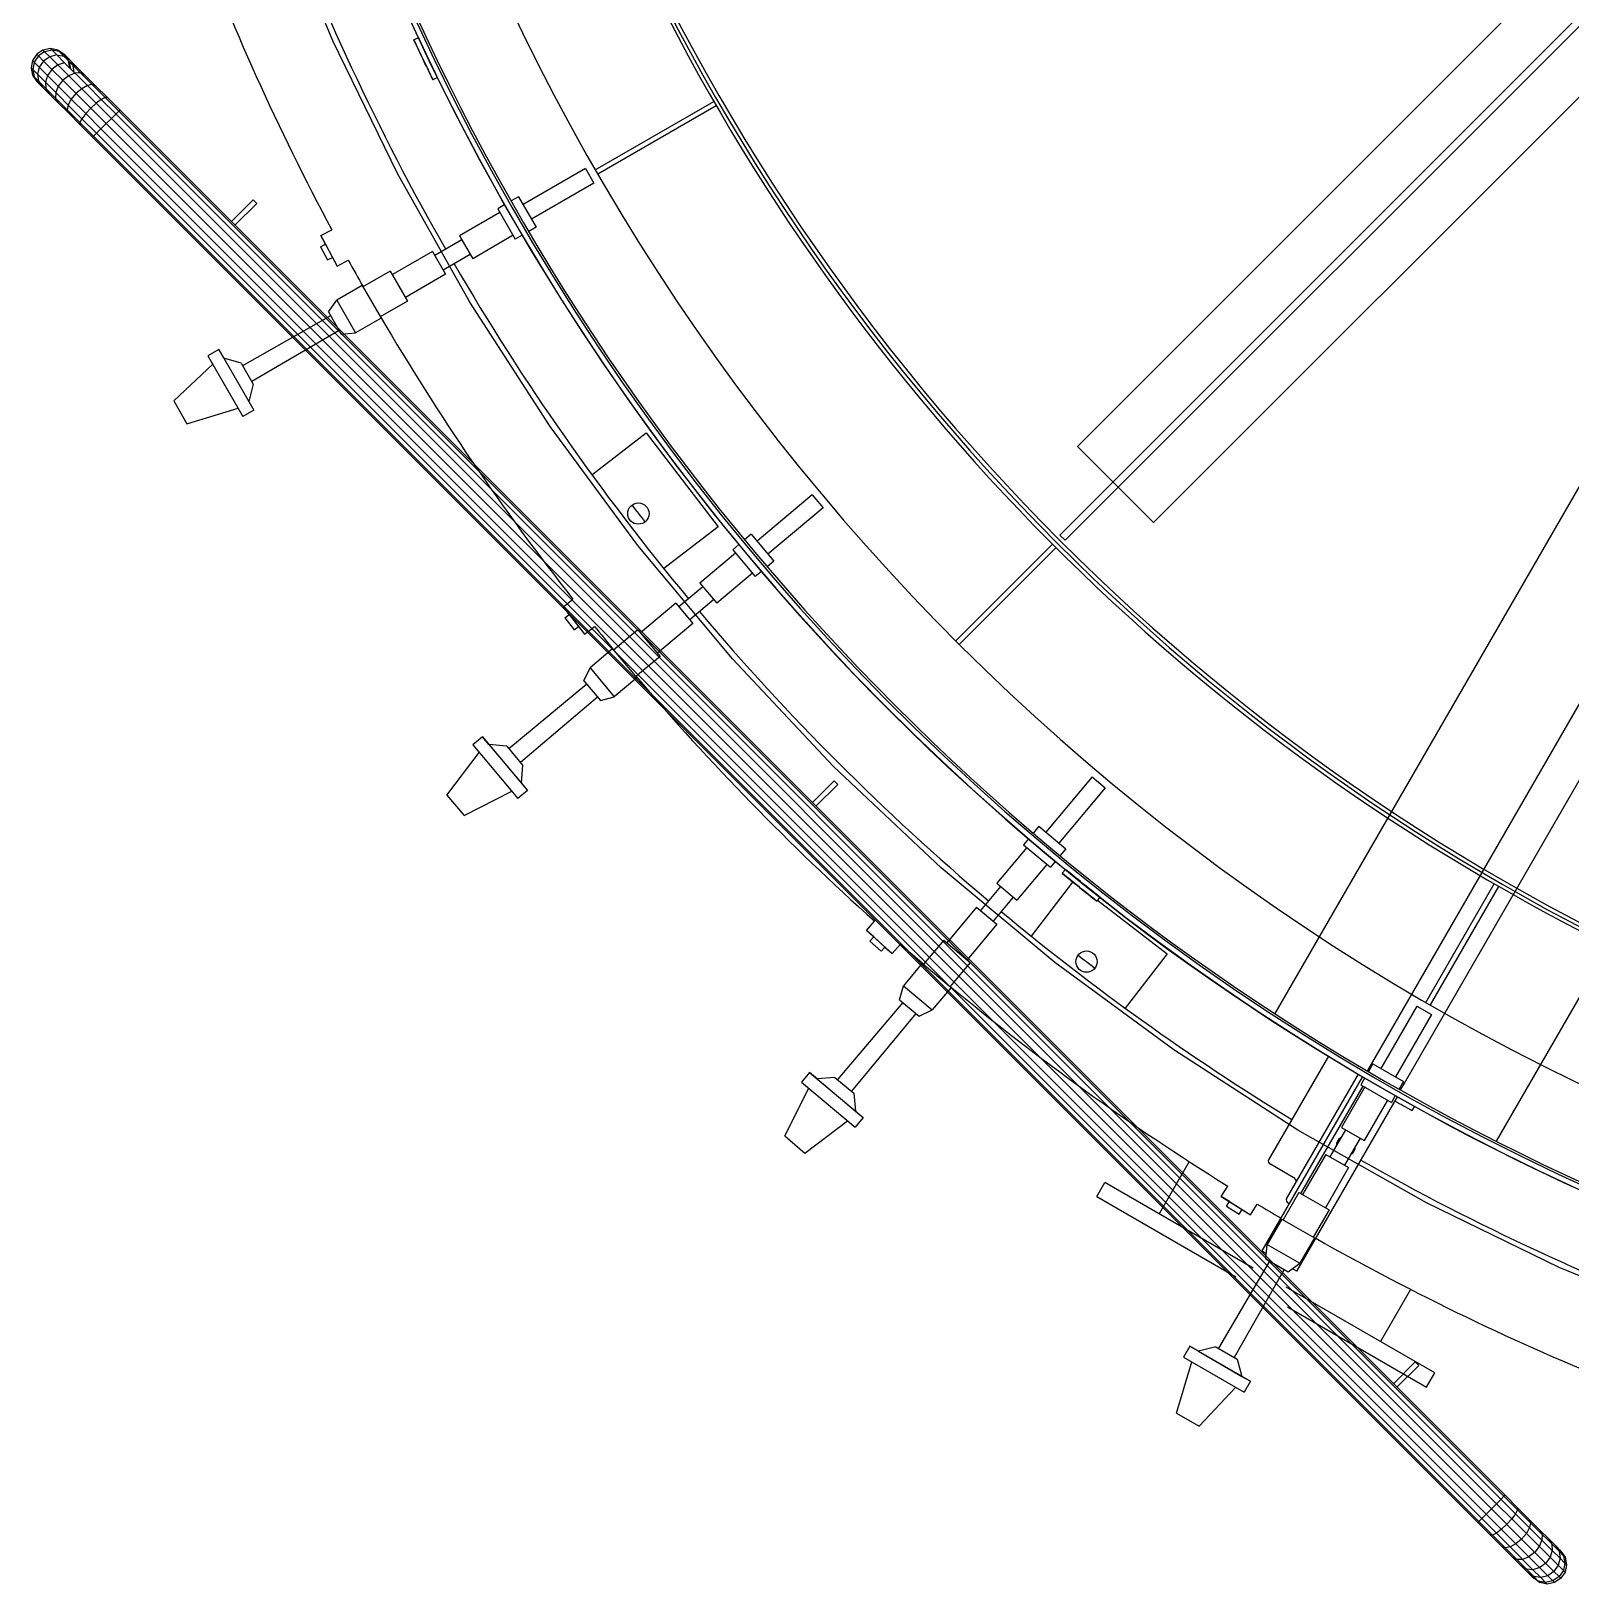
# Model space of a CAD drawing. Header units: metres. Extents: x 0 to 63075, y 0 to 44550.
# Drawn here: x 56388 to 56680.9, y 38534.4 to 38829.8 of the extents above; entities that cross this region are included whole.
import ezdxf

# ---------------------------------------------------------------- set-up
doc = ezdxf.new("R2010")
doc.units = ezdxf.units.M
doc.header["$LTSCALE"] = 75
for name, color, linetype in [('GSB', 7, 'Continuous'), ('ML6', 1, 'Continuous'), ('SL1', 8, 'Continuous')]:
    doc.layers.add(name, color=color, linetype=linetype)

# ---------------------------------------------------------------- blocks, each defined once
blk = doc.blocks.new('A$C6bae614f')
at = {"layer": 'SL1'}
for p, q in [((392615.2, 34495.4), (390986.6, 32866.9)), ((390964.1, 32754.6), (392654.6, 34444.9)), ((392661.3, 34438.2), (390970.9, 32747.9)), ((391083.1, 32770.3), (392711.7, 34398.8)), ((392699.1, 34405.9), (391353.9, 32076)), ((392741, 34381.8), (391395.7, 32051.8)), ((392498.9, 34334.6), (391236.7, 32148.6)), ((392779.3, 34172.7), (391517.1, 31986.7)), ((390043.1, 33380.9), (389971.4, 33553.8)), ((389676, 33369.1), (389668.1, 33363.8)), ((389685.4, 33371), (389676, 33369.1)), ((389678.2, 33366.9), (389676, 33369.1)), ((389687.5, 33368.9), (389678.2, 33366.9)), ((389694.7, 33369.1), (389685.4, 33371)), ((389687.5, 33368.9), (389685.4, 33371)), ((389696.7, 33367.2), (389687.5, 33368.9)), ((389693.6, 33362.8), (389687.5, 33368.9)), ((389702.6, 33363.8), (389694.7, 33369.1)), ((389696.7, 33367.2), (389694.7, 33369.1)), ((390125, 33212.5), (390043.1, 33380.9)), ((390145.9, 33382), (390151.6, 33384.8)), ((389662.8, 33355.9), (389661, 33346.6)), ((389668.1, 33363.8), (389662.8, 33355.9)), ((389665, 33353.7), (389662.8, 33355.9)), ((389665, 33353.7), (389663.1, 33344.5)), ((389670.3, 33361.6), (389665, 33353.7)), ((389681.7, 33337), (389665, 33353.7)), ((389670.3, 33361.6), (389668.1, 33363.8)), ((389678.2, 33366.9), (389670.3, 33361.6)), ((389676.8, 33355.1), (389670.3, 33361.6)), ((389676.8, 33355.1), (389671.4, 33347.3)), ((389684.6, 33360.5), (389676.8, 33355.1)), ((389687.3, 33344.6), (389676.8, 33355.1)), ((389678.2, 33366.9), (389684.6, 33360.5)), ((389693.6, 33362.8), (389684.6, 33360.5)), ((389684.6, 33360.5), (389743.4, 33301.7)), ((389695, 33350.2), (389687.3, 33344.6)), ((389693.6, 33362.8), (389702.4, 33361.5)), ((389703.5, 33352.9), (389693.6, 33362.8)), ((389703.5, 33352.9), (389695, 33350.2)), ((389704.4, 33362.1), (389696.7, 33367.2)), ((389702.4, 33361.5), (389696.7, 33367.2)), ((389709.6, 33356.8), (389702.4, 33361.5)), ((389702.4, 33361.5), (389711.6, 33352.2)), ((389704.4, 33362.1), (389702.6, 33363.8)), ((389732.3, 33324), (389703.5, 33352.9)), ((389718.1, 33348.4), (389704.4, 33362.1)), ((389707.9, 33355.9), (389709.8, 33346.6)), ((389711.3, 33345.1), (389709.5, 33354.3)), ((389711.6, 33352.2), (389723.8, 33340)), ((389718.1, 33348.4), (389711.6, 33352.2)), ((389715.6, 33340.8), (389714.3, 33349.6)), ((389729.3, 33337.2), (389718.1, 33348.4)), ((389661, 33346.6), (389662.8, 33337.2)), ((389663.1, 33344.5), (389661, 33346.6)), ((389662.8, 33337.2), (389668.1, 33329.3)), ((389664.8, 33335.3), (389662.8, 33337.2)), ((389663.1, 33344.5), (389664.8, 33335.3)), ((389679.1, 33328.5), (389663.1, 33344.5)), ((389664.8, 33335.3), (389669.9, 33327.5)), ((389679.7, 33320.4), (389664.8, 33335.3)), ((389669.9, 33327.5), (389668.1, 33329.3)), ((389671.4, 33347.3), (389669.2, 33338.4)), ((389669.2, 33338.4), (389670.5, 33329.6)), ((389670.5, 33329.6), (389675.1, 33322.3)), ((389681.7, 33337), (389679.1, 33328.5)), ((389725.4, 33282.1), (389679.1, 33328.5)), ((389679.1, 33328.5), (389679.7, 33320.4)), ((389687.3, 33344.6), (389681.7, 33337)), ((389711.9, 33306.9), (389681.7, 33337)), ((389701.2, 33330.7), (389687.3, 33344.6)), ((389701.2, 33330.7), (389695.5, 33323.3)), ((389708.7, 33336.5), (389701.2, 33330.7)), ((389736.5, 33295.4), (389701.2, 33330.7)), ((389716.6, 33339.8), (389708.7, 33336.5)), ((389723.8, 33340), (389716.6, 33339.8)), ((389722.1, 33339.9), (389721.9, 33341.9)), ((389738.5, 33325.3), (389723.8, 33340)), ((389729.3, 33337.2), (389723.8, 33340)), ((389742.7, 33323.8), (389729.3, 33337.2)), ((390175.8, 33334.2), (390170.1, 33331.4)), ((389675.1, 33322.3), (389669.9, 33327.5)), ((389683.6, 33313.9), (389675.1, 33322.3)), ((389722.9, 33277.1), (389679.7, 33320.4)), ((389679.7, 33320.4), (389683.6, 33313.9)), ((389694.8, 33302.7), (389683.6, 33313.9)), ((389692.2, 33315.4), (389691.9, 33308.1)), ((389695.5, 33323.3), (389692.2, 33315.4)), ((389717.9, 33314), (389711.9, 33306.9)), ((389725.1, 33320.1), (389717.9, 33314)), ((389732.3, 33324), (389725.1, 33320.1)), ((389738.5, 33325.3), (389732.3, 33324)), ((389749.8, 33306.5), (389732.3, 33324)), ((389742.7, 33323.8), (389738.5, 33325.3)), ((389754.8, 33309), (389738.5, 33325.3)), ((389757.6, 33308.8), (389742.7, 33323.8)), ((389754.8, 33309), (389749.8, 33306.5)), ((389757.6, 33308.8), (389754.8, 33309)), ((389754.8, 33309), (389772, 33291.8)), ((389773.3, 33293.1), (389757.6, 33308.8)), ((389691.9, 33308.1), (389694.8, 33302.7)), ((389708.2, 33289.3), (389694.8, 33302.7)), ((389707.9, 33299.6), (389706.6, 33293.5)), ((389706.6, 33293.5), (389708.2, 33289.3)), ((389711.9, 33306.9), (389707.9, 33299.6)), ((389723.1, 33274.3), (389708.2, 33289.3)), ((389730.2, 33288.5), (389711.9, 33306.9)), ((389736.5, 33295.4), (389730.2, 33288.5)), ((389743.4, 33301.7), (389736.5, 33295.4)), ((389736.5, 33295.4), (389756.1, 33275.9)), ((389749.8, 33306.5), (389743.4, 33301.7)), ((389743.4, 33301.7), (389762.7, 33282.5)), ((389749.8, 33306.5), (389768.3, 33288.1)), ((389772, 33291.8), (389762.7, 33282.5)), ((389773.3, 33293.1), (389772, 33291.8)), ((391527, 31536.7), (389772, 33291.8)), ((389773.3, 33293.1), (391528.3, 31538)), ((390375.6, 33217.2), (390525.8, 33304)), ((390529, 33298.5), (390378.8, 33211.7)), ((389725.4, 33282.1), (389722.9, 33277.1)), ((389722.9, 33277.1), (389723.1, 33274.3)), ((389722.9, 33277.1), (389740.2, 33259.9)), ((389723.1, 33274.3), (389738.8, 33258.6)), ((389730.2, 33288.5), (389725.4, 33282.1)), ((389725.4, 33282.1), (389743.9, 33263.7)), ((389730.2, 33288.5), (389749.5, 33269.3)), ((389749.5, 33269.3), (389743.9, 33263.7)), ((389756.1, 33275.9), (389749.5, 33269.3)), ((391504.5, 31514.1), (389749.5, 33269.3)), ((389762.7, 33282.5), (389756.1, 33275.9)), ((391511.1, 31520.7), (389756.1, 33275.9)), ((391517.7, 31527.3), (389762.7, 33282.5)), ((391541.7, 31514.5), (389768.3, 33288.1)), ((389740.2, 33259.9), (389738.8, 33258.6)), ((391493.8, 31503.5), (389738.8, 33258.6)), ((389743.9, 33263.7), (389740.2, 33259.9)), ((391512.4, 31487.6), (389740.2, 33259.9)), ((391498.9, 31508.5), (389743.9, 33263.7)), ((390217, 33049.5), (390125, 33212.5)), ((390363.5, 33218.9), (390284.4, 33173.2)), ((390363.5, 33218.9), (390374.1, 33200.4)), ((390374.1, 33200.4), (390295, 33154.7)), ((389942.4, 33179.3), (389914.8, 33151.7)), ((389919.3, 33147.2), (389946.9, 33174.8)), ((389946.9, 33174.8), (389942.4, 33179.3)), ((390260.9, 33173), (390252.2, 33168)), ((390278.6, 33183.2), (390269.1, 33177.8)), ((390278.6, 33183.2), (390300.8, 33144.7)), ((390254.9, 33163.2), (390203.8, 33133.6)), ((390252.2, 33168), (390274.4, 33129.5)), ((390028.2, 33134), (390041.9, 33141.3)), ((390028.2, 33134), (390048.6, 33095.4)), ((390034, 33123.1), (390028.2, 33134)), ((390203.8, 33133.6), (390220.5, 33104.7)), ((390271.6, 33134.3), (390220.5, 33104.7)), ((390283.1, 33134.5), (390274.4, 33129.5)), ((390300.8, 33144.7), (390291.4, 33139.2)), ((390027.8, 33119.8), (390034, 33123.1)), ((390027.8, 33119.8), (390036.6, 33103.1)), ((390034, 33123.1), (390042.9, 33106.3)), ((390169.4, 33113.8), (390118.7, 33084.5)), ((390169.4, 33113.8), (390186.1, 33084.9)), ((390206.8, 33128.4), (390172.4, 33108.6)), ((390036.6, 33103.1), (390042.9, 33106.3)), ((390042.9, 33106.3), (390048.6, 33095.4)), ((390048.6, 33095.4), (390062.8, 33102.8)), ((390217.4, 33110), (390183.1, 33090.1)), ((390116, 33089.1), (390081.3, 33069.1)), ((390116, 33089.1), (390138, 33051)), ((390186.1, 33084.9), (390135.4, 33055.6)), ((390080.4, 33070.7), (390048.2, 33052.1)), ((390080.4, 33070.7), (390104.3, 33029.4)), ((390037.6, 33037.2), (390048.2, 33052.1)), ((390037.6, 33037.2), (390053.9, 33009)), ((390048.2, 33052.1), (390072.1, 33010.8)), ((390138, 33051), (390103.4, 33031)), ((390318.6, 32892.3), (390217, 33049.5)), ((390040.4, 33032.4), (389929, 32969.1)), ((390051.1, 33013.9), (389940.5, 32949)), ((390104.3, 33029.4), (390072.1, 33010.8)), ((390053.9, 33009), (390072.1, 33010.8)), ((389898.7, 32989.6), (389885, 32981.7)), ((389885, 32981.7), (389929.4, 32904.7)), ((389898.7, 32989.6), (389943.1, 32912.6)), ((389905.1, 32978.6), (389898.7, 32989.6)), ((389905.1, 32978.6), (389936.9, 32923.6)), ((389927, 32972.5), (389905.1, 32978.6)), ((389841.7, 32924.7), (389891.2, 32970.9)), ((389927, 32972.5), (389942.5, 32945.6)), ((389942.5, 32945.6), (389936.9, 32923.6)), ((389841.7, 32924.7), (389858.5, 32895.6)), ((389858.5, 32895.6), (389923.2, 32915.4)), ((389936.9, 32923.6), (389943.1, 32912.6)), ((389943.1, 32912.6), (389929.4, 32904.7)), ((390429.5, 32741.5), (390318.6, 32892.3)), ((390371.4, 32831), (390440.3, 32883.9)), ((390440.3, 32883.9), (390531.6, 32764.9)), ((390986.6, 32866.9), (391083.1, 32770.3)), ((390650.7, 32805.4), (390580.7, 32746.7)), ((390650.7, 32805.4), (390664.4, 32789.1)), ((390664.4, 32789.1), (390594.4, 32730.4)), ((390531.6, 32764.9), (390462.7, 32712)), ((390549.4, 32597.7), (390429.5, 32741.5)), ((390557.6, 32742.4), (390549.9, 32736)), ((390573.3, 32755.6), (390564.9, 32748.6)), ((390573.3, 32755.6), (390601.9, 32721.5)), ((390832.4, 32620.5), (390955, 32743.2)), ((390959.5, 32738.7), (390836.8, 32616.1)), ((390970.9, 32747.9), (390964.1, 32754.6)), ((390553.5, 32731.7), (390508.2, 32693.7)), ((390549.9, 32736), (390578.5, 32701.9)), ((390601.9, 32721.5), (390593.5, 32714.5)), ((390574.9, 32706.1), (390529.7, 32668.1)), ((390586.2, 32708.4), (390578.5, 32701.9)), ((390512.1, 32689.1), (390481.7, 32663.6)), ((390508.2, 32693.7), (390529.7, 32668.1)), ((390335.3, 32663.7), (390347.5, 32673.2)), ((390335.3, 32663.7), (390362.1, 32629.1)), ((390342.8, 32653.9), (390335.3, 32663.7)), ((390477.8, 32668.2), (390432.9, 32630.6)), ((390477.8, 32668.2), (390499.3, 32642.6)), ((390525.8, 32672.8), (390495.4, 32647.3)), ((390337.4, 32649.6), (390342.8, 32653.9)), ((390337.4, 32649.6), (390348.9, 32634.6)), ((390342.8, 32653.9), (390354.5, 32638.9)), ((390499.3, 32642.6), (390454.4, 32605)), ((390348.9, 32634.6), (390354.5, 32638.9)), ((390354.5, 32638.9), (390362.1, 32629.1)), ((390362.1, 32629.1), (390374.8, 32638.9)), ((390429.5, 32634.6), (390398.9, 32608.9)), ((390429.5, 32634.6), (390457.8, 32600.9)), ((390397.7, 32610.4), (390369.2, 32586.4)), ((390397.7, 32610.4), (390428.4, 32573.8)), ((390457.8, 32600.9), (390427.2, 32575.2)), ((390361.3, 32569.9), (390369.2, 32586.4)), ((390369.2, 32586.4), (390399.9, 32549.8)), ((390677.7, 32461.4), (390549.4, 32597.7)), ((390364.9, 32565.6), (390266.2, 32483.9)), ((390361.3, 32569.9), (390382.2, 32544.9)), ((390428.4, 32573.8), (390399.9, 32549.8)), ((390378.6, 32549.3), (390281, 32466.2)), ((390382.2, 32544.9), (390399.9, 32549.8)), ((390232.8, 32498.9), (390220.7, 32488.7)), ((390220.7, 32488.7), (390277.8, 32420.6)), ((390232.8, 32498.9), (390289.9, 32430.8)), ((390241, 32489.2), (390232.8, 32498.9)), ((390241, 32489.2), (390281.8, 32440.5)), ((390263.6, 32487), (390241, 32489.2)), ((390263.6, 32487), (390283.6, 32463.2)), ((390187.9, 32425.1), (390228.6, 32479.2)), ((390283.6, 32463.2), (390281.8, 32440.5)), ((390678.5, 32443.2), (390650.8, 32415.6)), ((390814, 32333.1), (390677.7, 32461.4)), ((390683, 32438.7), (390678.5, 32443.2)), ((391005.4, 32448.1), (390946.7, 32378.1)), ((391005.4, 32448.1), (391021.7, 32434.4)), ((390187.9, 32425.1), (390209.5, 32399.4)), ((390209.5, 32399.4), (390269.9, 32430.1)), ((390289.9, 32430.8), (390277.8, 32420.6)), ((390281.8, 32440.5), (390289.9, 32430.8)), ((390655.3, 32411.1), (390683, 32438.7)), ((391021.7, 32434.4), (390963, 32364.4)), ((390937.8, 32385.6), (390930.8, 32377.2)), ((390937.8, 32385.6), (390971.9, 32357)), ((390924.6, 32369.9), (390918.2, 32362.2)), ((390922.4, 32358.6), (390884.4, 32313.4)), ((390918.2, 32362.2), (390952.3, 32333.6)), ((390971.9, 32357), (390964.8, 32348.6)), ((390957.8, 32213.2), (390814, 32333.1)), ((390948, 32337.2), (390910, 32291.9)), ((390958.7, 32341.3), (390952.3, 32333.6)), ((390967.4, 32326), (390971.4, 32330.9)), ((390889.1, 32309.5), (390863.6, 32279.1)), ((390884.4, 32313.4), (390910, 32291.9)), ((390928.2, 32246.4), (390980.9, 32315)), ((391428, 32162.4), (391514.7, 32312.7)), ((391520.2, 32309.5), (391433.5, 32159.2)), ((390905.3, 32295.8), (390879.9, 32265.4)), ((391015.1, 32295.9), (391011.2, 32290.9)), ((391011.9, 32291.8), (391100.2, 32224)), ((390858.9, 32283), (390821.3, 32238.1)), ((390858.9, 32283), (390884.5, 32261.5)), ((390719.4, 32253.7), (390729.7, 32265.2)), ((390719.4, 32253.7), (390751.7, 32224.4)), ((390728.5, 32245.4), (390719.4, 32253.7)), ((390884.5, 32261.5), (390846.8, 32216.6)), ((390723.8, 32240.2), (390728.5, 32245.4)), ((390723.8, 32240.2), (390737.8, 32227.5)), ((390728.5, 32245.4), (390742.6, 32232.6)), ((390737.8, 32227.5), (390742.6, 32232.6)), ((390742.6, 32232.6), (390751.7, 32224.4)), ((390751.7, 32224.4), (390762.5, 32236.2)), ((390817.2, 32241.5), (390791.5, 32210.9)), ((390817.2, 32241.5), (390850.9, 32213.2)), ((390790, 32212.1), (390766.1, 32183.6)), ((390790, 32212.1), (390826.6, 32181.4)), ((390850.9, 32213.2), (390825.2, 32182.6)), ((391108.6, 32102.3), (390957.8, 32213.2)), ((391100.2, 32224), (391047.2, 32155)), ((390761.2, 32165.9), (390766.1, 32183.6)), ((390766.1, 32183.6), (390802.7, 32152.9)), ((390826.6, 32181.4), (390802.7, 32152.9)), ((390765.5, 32162.3), (390682.5, 32064.7)), ((390781.9, 32148.6), (390700.2, 32049.9)), ((390761.2, 32165.9), (390786.2, 32145)), ((390786.2, 32145), (390802.7, 32152.9)), ((391236.7, 32148.6), (391236.7, 32148.6)), ((391416.7, 32157.8), (391371, 32078.7)), ((391416.7, 32157.8), (391435.1, 32147.1)), ((391435.1, 32147.1), (391389.5, 32068)), ((391265.8, 32000.6), (391108.6, 32102.3)), ((391304.5, 32094.5), (391228.6, 31963.1)), ((390647, 32073.7), (390636.9, 32061.5)), ((390647, 32073.7), (390715.1, 32016.5)), ((390656.8, 32065.5), (390647, 32073.7)), ((391251.3, 31913.6), (391342.6, 32071.6)), ((391361, 32084.5), (391355.5, 32075)), ((391361, 32084.5), (391399.5, 32062.2)), ((390615.7, 31993.3), (390646.4, 32053.6)), ((390636.9, 32061.5), (390705, 32004.4)), ((390679.4, 32067.3), (390656.8, 32065.5)), ((390656.8, 32065.5), (390705.5, 32024.7)), ((390679.4, 32067.3), (390703.2, 32047.3)), ((391220.5, 31847.5), (391348, 32068.4)), ((391269.8, 31920.2), (391348.5, 32056.5)), ((391350.5, 32055.3), (391321, 32004.1)), ((391350.8, 32066.8), (391345.7, 32058.1)), ((391345.7, 32058.1), (391384.3, 32035.8)), ((391399.5, 32062.2), (391394, 32052.8)), ((390703.2, 32047.3), (390705.5, 32024.7)), ((391264.5, 31822.1), (391392, 32043)), ((391379.4, 32038.6), (391349.9, 31987.4)), ((391389.3, 32044.6), (391384.3, 32035.8)), ((391413.5, 32031), (391410.4, 32025.6)), ((390641.4, 31971.6), (390695.5, 32012.3)), ((390715.1, 32016.5), (390705, 32004.4)), ((390705.5, 32024.7), (390715.1, 32016.5)), ((390615.7, 31993.3), (390641.4, 31971.6)), ((391428.8, 31908.7), (391265.8, 32000.6)), ((391326.2, 32001.1), (391306.4, 31966.7)), ((391321, 32004.1), (391349.9, 31987.4)), ((391344.6, 31990.5), (391324.8, 31956.1)), ((391317.2, 31985.5), (391318.2, 31988.9)), ((391318.2, 31988.9), (391319.4, 31989.3)), ((391335, 31971.9), (391333.7, 31971.6)), ((391335.8, 31974.8), (391335, 31971.9)), ((391335.9, 31975.3), (391335.8, 31974.8)), ((391128.2, 31960.7), (391090.1, 31894.6)), ((391260.1, 31940.8), (391231.1, 31957.5)), ((391301.1, 31969.8), (391271.8, 31919)), ((391330.1, 31953.1), (391300.8, 31902.3)), ((391301.1, 31969.8), (391330.1, 31953.1)), ((391011, 31916.5), (391021.3, 31934.3)), ((391209.4, 31825.7), (391021.3, 31934.3)), ((391011, 31916.5), (391187.3, 31814.7)), ((391168.8, 31916.7), (391177, 31929.8)), ((391168.8, 31916.7), (391205.7, 31893.4)), ((391179.2, 31910.1), (391168.8, 31916.7)), ((391267.2, 31921.7), (391247.2, 31887)), ((391267.2, 31921.7), (391305.4, 31899.7)), ((391175.5, 31904.2), (391179.2, 31910.1)), ((391175.5, 31904.2), (391191.5, 31894.1)), ((391179.2, 31910.1), (391195.3, 31900)), ((391191.5, 31894.1), (391195.3, 31900)), ((391195.3, 31900), (391205.7, 31893.4)), ((391205.7, 31893.4), (391214.3, 31906.9)), ((391253.9, 31908.1), (391255.1, 31907.4)), ((391305.4, 31899.7), (391285.4, 31865)), ((391597.1, 31826.7), (391428.8, 31908.7)), ((391245.6, 31888), (391227, 31855.7)), ((391245.6, 31888), (391287, 31864.1)), ((391225.2, 31837.5), (391227, 31855.7)), ((391227, 31855.7), (391268.4, 31831.9)), ((391287, 31864.1), (391268.4, 31831.9)), ((391230.1, 31834.7), (391165.3, 31724.2)), ((391220.5, 31847.5), (391221.7, 31846.8)), ((391221.7, 31846.8), (391225.9, 31844.4)), ((391225.2, 31837.5), (391253.5, 31821.2)), ((391248.6, 31824), (391185.3, 31712.6)), ((391253.5, 31821.2), (391268.4, 31831.9)), ((391260.1, 31824.6), (391259.1, 31825.2)), ((391264.5, 31822.1), (391260.1, 31824.6)), ((391770.1, 31755.1), (391597.1, 31826.7)), ((391439.2, 31693), (391251.2, 31801.6)), ((391408.7, 31798.8), (391370.5, 31732.7)), ((391252.6, 31776.9), (391428.9, 31675.1)), ((391128.8, 31726.8), (391120.9, 31713.1)), ((391128.8, 31726.8), (391205.8, 31682.4)), ((391139.8, 31720.5), (391128.8, 31726.8)), ((391161.8, 31726.2), (391139.8, 31720.5)), ((391139.8, 31720.5), (391194.9, 31688.7)), ((391161.8, 31726.2), (391188.8, 31710.6)), ((391111.9, 31642.2), (391131.6, 31706.9)), ((391120.9, 31713.1), (391197.9, 31668.7)), ((391188.8, 31710.6), (391194.9, 31688.7)), ((391414.6, 31707.1), (391386.9, 31679.4)), ((391391.4, 31674.9), (391419.1, 31702.6)), ((391419.1, 31702.6), (391414.6, 31707.1)), ((391194.9, 31688.7), (391205.8, 31682.4)), ((391205.8, 31682.4), (391197.9, 31668.7)), ((391428.9, 31675.1), (391439.2, 31693)), ((391141, 31625.4), (391187.2, 31674.9)), ((391111.9, 31642.2), (391141, 31625.4)), ((391528.3, 31538), (391527, 31536.7)), ((391544.1, 31522.3), (391528.3, 31538)), ((391511.1, 31520.7), (391504.5, 31514.1)), ((391517.7, 31527.3), (391511.1, 31520.7)), ((391549.3, 31482.6), (391511.1, 31520.7)), ((391523.3, 31532.9), (391517.7, 31527.3)), ((391537, 31508.1), (391517.7, 31527.3)), ((391527, 31536.7), (391523.3, 31532.9)), ((391560.6, 31503.1), (391527, 31536.7)), ((391544.2, 31519.5), (391541.7, 31514.5)), ((391544.1, 31522.3), (391544.2, 31519.5)), ((391559, 31507.3), (391544.1, 31522.3)), ((391495.2, 31504.8), (391493.8, 31503.5)), ((391509.6, 31487.8), (391493.8, 31503.5)), ((391498.9, 31508.5), (391495.2, 31504.8)), ((391504.5, 31514.1), (391498.9, 31508.5)), ((391517.3, 31490.1), (391498.9, 31508.5)), ((391558.5, 31460.1), (391504.5, 31514.1)), ((391530.7, 31501.2), (391523.8, 31494.9)), ((391537, 31508.1), (391530.7, 31501.2)), ((391541.7, 31514.5), (391537, 31508.1)), ((391537, 31508.1), (391595.8, 31449.3)), ((391588.1, 31468.1), (391541.7, 31514.5)), ((391559, 31507.3), (391560.6, 31503.1)), ((391572.4, 31493.9), (391559, 31507.3)), ((391560.6, 31503.1), (391559.3, 31497)), ((391596.7, 31467), (391560.6, 31503.1)), ((391512.4, 31487.6), (391509.6, 31487.8)), ((391524.5, 31472.8), (391509.6, 31487.8)), ((391517.3, 31490.1), (391512.4, 31487.6)), ((391543.4, 31456.6), (391512.4, 31487.6)), ((391523.8, 31494.9), (391517.3, 31490.1)), ((391534.9, 31472.6), (391517.3, 31490.1)), ((391549.3, 31482.6), (391542.1, 31476.5)), ((391555.3, 31489.7), (391549.3, 31482.6)), ((391590.3, 31441.5), (391549.3, 31482.6)), ((391559.3, 31497), (391555.3, 31489.7)), ((391575, 31481.2), (391571.7, 31473.3)), ((391572.4, 31493.9), (391575.2, 31488.5)), ((391583.6, 31482.7), (391572.4, 31493.9)), ((391575.2, 31488.5), (391575, 31481.2)), ((391592.1, 31474.3), (391583.6, 31482.7)), ((391583.6, 31482.7), (391587.5, 31476.2)), ((391528.7, 31471.3), (391524.5, 31472.8)), ((391537.9, 31459.4), (391524.5, 31472.8)), ((391534.9, 31472.6), (391528.7, 31471.3)), ((391542.1, 31476.5), (391534.9, 31472.6)), ((391563.7, 31443.7), (391534.9, 31472.6)), ((391543.4, 31456.6), (391537.9, 31459.4)), ((391557.5, 31439.8), (391537.9, 31459.4)), ((391558.5, 31460.1), (391550.6, 31456.8)), ((391565.9, 31465.9), (391558.5, 31460.1)), ((391582.6, 31436.1), (391558.5, 31460.1)), ((391571.7, 31473.3), (391565.9, 31465.9)), ((391585.4, 31459.6), (391579.9, 31452)), ((391588.1, 31468.1), (391585.4, 31459.6)), ((391587.5, 31476.2), (391588.1, 31468.1)), ((391598, 31458.2), (391588.1, 31468.1)), ((391592.1, 31474.3), (391596.7, 31467)), ((391599.1, 31467.3), (391592.1, 31474.3)), ((391596.7, 31467), (391598, 31458.2)), ((391602.4, 31461.3), (391596.7, 31467)), ((391597.3, 31469.1), (391602.4, 31461.3)), ((391599.1, 31467.3), (391604.3, 31459.4)), ((391602.4, 31461.3), (391604.1, 31452.1)), ((391602.4, 31461.3), (391604.3, 31459.4)), ((391604.3, 31459.4), (391606.2, 31450)), ((391550.6, 31456.8), (391543.4, 31456.6)), ((391564.8, 31435.1), (391543.4, 31456.6)), ((391555.6, 31444.4), (391549.1, 31448.2)), ((391563.7, 31443.7), (391555.6, 31444.4)), ((391562.8, 31434.5), (391557.5, 31439.8)), ((391564.8, 31435.1), (391557.5, 31439.8)), ((391572.2, 31446.4), (391563.7, 31443.7)), ((391573.6, 31433.8), (391563.7, 31443.7)), ((391579.9, 31452), (391572.2, 31446.4)), ((391590.3, 31441.5), (391582.6, 31436.1)), ((391595.8, 31449.3), (391590.3, 31441.5)), ((391596.9, 31435), (391590.3, 31441.5)), ((391598, 31458.2), (391595.8, 31449.3)), ((391595.8, 31449.3), (391602.2, 31442.9)), ((391602.2, 31442.9), (391596.9, 31435)), ((391604.1, 31452.1), (391598, 31458.2)), ((391604.3, 31440.7), (391599.1, 31432.8)), ((391604.1, 31452.1), (391602.2, 31442.9)), ((391602.2, 31442.9), (391604.3, 31440.7)), ((391604.1, 31452.1), (391606.2, 31450)), ((391606.2, 31450), (391604.3, 31440.7)), ((391570.5, 31429.4), (391562.8, 31434.5)), ((391562.8, 31434.5), (391564.6, 31432.8)), ((391572.5, 31427.5), (391564.6, 31432.8)), ((391573.6, 31433.8), (391564.8, 31435.1)), ((391570.5, 31429.4), (391564.8, 31435.1)), ((391579.7, 31427.7), (391570.5, 31429.4)), ((391570.5, 31429.4), (391572.5, 31427.5)), ((391581.8, 31425.6), (391572.5, 31427.5)), ((391582.6, 31436.1), (391573.6, 31433.8)), ((391579.7, 31427.7), (391573.6, 31433.8)), ((391589, 31429.7), (391579.7, 31427.7)), ((391579.7, 31427.7), (391581.8, 31425.6)), ((391591.1, 31427.5), (391581.8, 31425.6)), ((391589, 31429.7), (391582.6, 31436.1)), ((391596.9, 31435), (391589, 31429.7)), ((391589, 31429.7), (391591.1, 31427.5)), ((391599.1, 31432.8), (391591.1, 31427.5)), ((391596.9, 31435), (391599.1, 31432.8))]:
    blk.add_line(p, q, dxfattribs=at)
for centre in [(390430.4, 32781.8), (390998.1, 32214.1)]:
    blk.add_circle(centre, 13.5, dxfattribs=at)
for centre, radius, start, end in [((392870.1, 34653.6), 3000, 55.8878, 16.1796), ((392870.1, 34653.6), 2990.5, 55.7644, 16.2324), ((392870.1, 34653.6), 2705, 166.2755, 316.7875), ((392870.1, 34653.6), 2700, 180.0486, 269.9476), ((392870.1, 34653.6), 2695.2, 180.0487, 269.9475), ((392870.1, 34653.6), 2993.5, 190.3617, 255.0634), ((392870.1, 34653.6), 3000, 190.539, 316.0879), ((392870.1, 34653.6), 2878.5, 197.2072, 252.9874), ((392870.1, 34653.6), 3092.8, 200.1952, 209.801), ((392870.1, 34653.6), 3207.1, 200.3916, 208.1351), ((392870.1, 34653.6), 3006.4, 205.0228, 206.0948), ((392870.1, 34653.6), 3207.1, 208.918, 209.6047), ((392870.1, 34653.6), 3092.8, 210.1952, 219.801), ((392870.1, 34653.6), 3207.1, 210.3916, 218.1351), ((392870.1, 34653.6), 3075, 217.2466, 217.7497), ((392870.1, 34653.6), 3092.8, 220.1952, 229.801), ((392870.1, 34653.6), 3207.1, 218.918, 219.6047), ((392870.1, 34653.6), 3207.1, 220.3916, 228.1351), ((392870.1, 34653.6), 3006.4, 230.7371, 231.809), ((392870.1, 34653.6), 3092.8, 230.1952, 238.5864), ((392870.1, 34653.6), 3207.1, 228.918, 229.6047), ((392870.1, 34653.6), 3075, 232.2466, 232.7497), ((392870.1, 34653.6), 3207.1, 230.3916, 238.1351), ((392445.9, 33919), 2158.1, 240.6739, 241.3275), ((391326.6, 31980.4), 12.4, 119.0425, 180.8118), ((391326.6, 31980.4), 10.8, 140.6823, 148.7154), ((391326.6, 31980.4), 12.4, 299.1852, 0.953), ((391326.6, 31980.4), 10.8, 320.8268, 328.7154), ((392870.1, 34653.6), 3092.8, 240.4687, 249.801), ((392870.1, 34653.6), 3207.1, 238.918, 239.5444), ((392870.1, 34653.6), 3207.1, 240.4519, 248.1351)]:
    blk.add_arc(centre, radius, start, end, dxfattribs=at)
for centre, major_axis in [((391232.9, 31960.6), (-4.33, 2.5)), ((391258, 31937.1), (5.2, -3)), ((391255.7, 31911.1), (-4.33, 2.5))]:
    blk.add_ellipse(centre, major_axis=major_axis, ratio=0.707107, start_param=0, end_param=1.570796, dxfattribs=at)
for points, knots in [([(390170.1, 33331.4), (390167.7, 33336.2), (390165.4, 33341.1), (390163.1, 33345.9), (390161.3, 33349.5), (390159.6, 33353.1), (390157.9, 33356.7), (390153.9, 33365), (390149.8, 33373.6), (390145.8, 33382.1)], [0, 0, 0, 0, 0.284856, 0.284856, 0.284856, 0.498737, 0.498737, 0.498737, 1, 1, 1, 1]), ([(390145.9, 33382), (390148.2, 33377.2), (390150.5, 33372.3), (390152.8, 33367.4), (390154.5, 33363.8), (390156.2, 33360.2), (390157.9, 33356.6), (390161.9, 33348.3), (390166, 33339.7), (390170.2, 33331.3)], [0, 0, 0, 0, 0.284848, 0.284848, 0.284848, 0.498754, 0.498754, 0.498754, 1, 1, 1, 1]), ([(390175.8, 33334.2), (390173.5, 33339), (390171.1, 33343.8), (390168.8, 33348.7), (390167, 33352.3), (390165.3, 33355.9), (390163.6, 33359.4), (390159.6, 33367.7), (390155.5, 33376.4), (390151.6, 33384.9)], [0, 0, 0, 0, 0.284852, 0.284852, 0.284852, 0.498737, 0.498737, 0.498737, 1, 1, 1, 1]), ([(390151.6, 33384.8), (390153.9, 33379.9), (390156.2, 33375), (390158.5, 33370.2), (390160.2, 33366.6), (390161.9, 33363), (390163.6, 33359.4), (390167.6, 33351.1), (390171.7, 33342.5), (390175.9, 33334)], [0, 0, 0, 0, 0.284847, 0.284847, 0.284847, 0.498754, 0.498754, 0.498754, 1, 1, 1, 1]), ([(391011.2, 32290.9), (391007, 32294.2), (391002.7, 32297.5), (390998.5, 32300.9), (390995.4, 32303.4), (390992.3, 32305.9), (390989.2, 32308.3), (390982, 32314.1), (390974.6, 32320.1), (390967.3, 32326.1)], [0, 0, 0, 0, 0.284856, 0.284856, 0.284856, 0.498737, 0.498737, 0.498737, 1, 1, 1, 1]), ([(390967.4, 32326), (390971.6, 32322.6), (390975.8, 32319.2), (390979.9, 32315.8), (390983, 32313.3), (390986.2, 32310.8), (390989.2, 32308.3), (390996.4, 32302.5), (391003.9, 32296.6), (391011.3, 32290.8)], [0, 0, 0, 0, 0.284848, 0.284848, 0.284848, 0.498754, 0.498754, 0.498754, 1, 1, 1, 1]), ([(391015.1, 32295.8), (391010.9, 32299.2), (391006.7, 32302.5), (391002.5, 32305.8), (390999.3, 32308.3), (390996.2, 32310.8), (390993.2, 32313.3), (390986, 32319), (390978.6, 32325.1), (390971.3, 32331)], [0, 0, 0, 0, 0.284852, 0.284852, 0.284852, 0.498737, 0.498737, 0.498737, 1, 1, 1, 1]), ([(390971.4, 32330.9), (390975.5, 32327.5), (390979.7, 32324.1), (390983.9, 32320.8), (390987, 32318.2), (390990.1, 32315.7), (390993.2, 32313.3), (391000.4, 32307.5), (391007.8, 32301.6), (391015.2, 32295.7)], [0, 0, 0, 0, 0.284847, 0.284847, 0.284847, 0.498754, 0.498754, 0.498754, 1, 1, 1, 1])]:
    blk.add_open_spline(points, degree=3, knots=knots, dxfattribs=at)
blk = doc.blocks.new('zw$15D4')
at = {"layer": 'ML6', "xscale": 0.2502808837766805, "yscale": 0.2502808837766805, "zscale": 0.2502808837766805}
blk.add_blockref('A$C6bae614f', (-85544.74, -3177.34), dxfattribs=at)

msp = doc.modelspace()

# ---------------------------------------------------------------- block references
at = {"layer": 'GSB', "xscale": 0.6000000000000068, "yscale": 0.6000000000000068, "zscale": 0.6000000000000068}
msp.add_blockref('zw$15D4', (49200, 35721.63), dxfattribs=at)

doc.saveas('drawing.dxf')
